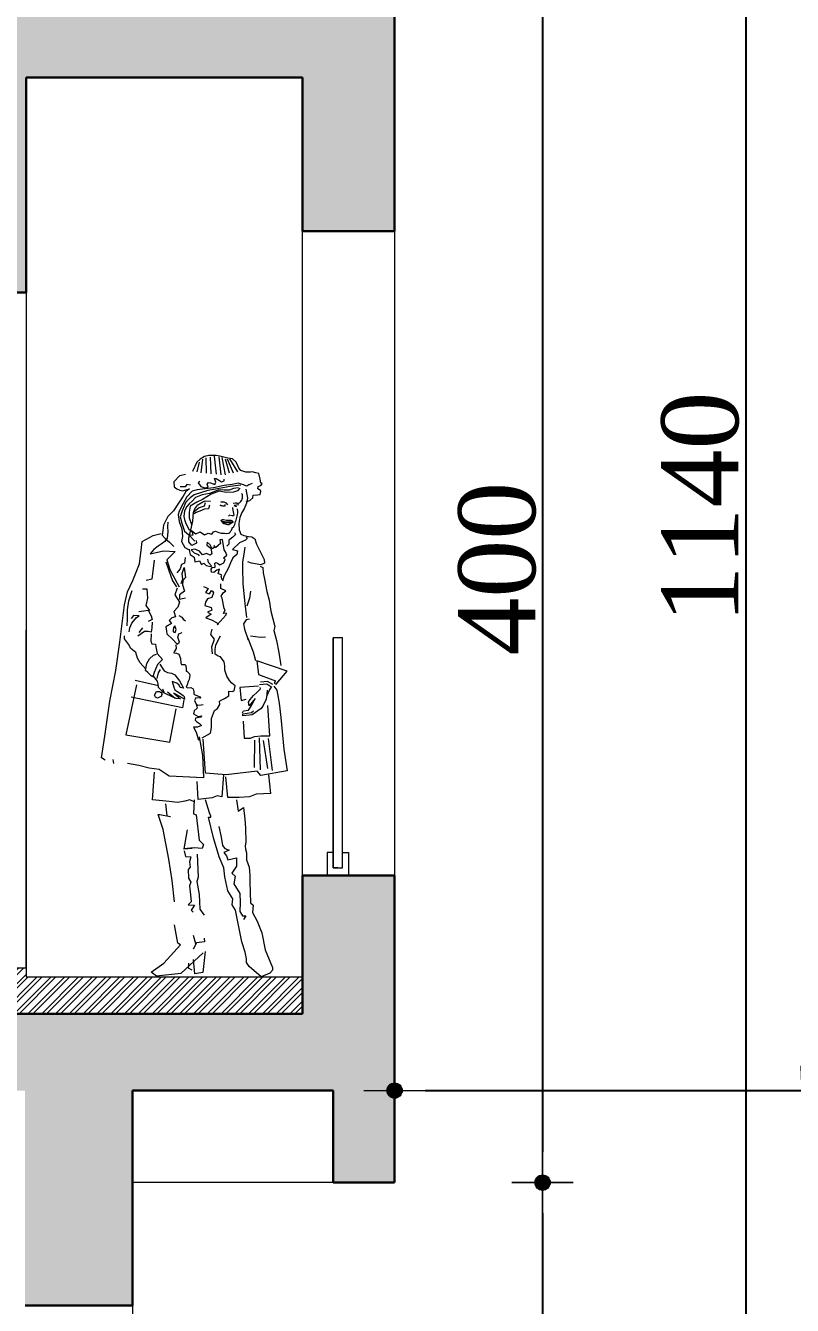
# Model space of a CAD drawing. Header units: metres. Extents: x 0 to 4415, y 1197 to 2590.
# Drawn here: x 1925.264 to 1927.761, y 1205.288 to 1209.457 of the extents above; entities that cross this region are included whole.
import ezdxf

# ---------------------------------------------------------------- set-up
doc = ezdxf.new("R2010")
doc.units = ezdxf.units.M
doc.linetypes.add('CONTINU', pattern=[0])
doc.layers.get('DEFPOINTS').update_dxf_attribs({"lineweight": 5})
for name, color, linetype, lineweight in [('00-cot-ext 2', 7, 'Continuous', 13), ('00-cote', 7, 'CONTINU', 20), ('00-Menuiserie', 152, 'CONTINU', 5), ('00-MUR', 7, 'Continuous', 30), ('AMENAGEMENT', 7, 'Continuous', 5), ('façade 03', 33, 'Continuous', 25), ('gris', 251, 'Continuous', 9), ('vue', 7, 'Continuous', 5)]:
    doc.layers.add(name, color=color, linetype=linetype, lineweight=lineweight)
doc.styles.add('WALIDcotat', font='times.ttf')
doc.dimstyles.new('walid 100', dxfattribs={"dimscale": 0, "dimtxt": 0.25, "dimasz": 0.1, "dimexe": 1.25, "dimexo": 0.625, "dimgap": 0.02, "dimtad": 1, "dimdec": 0, "dimlfac": 100, "dimrnd": 5, "dimtxsty": 'WALIDcotat', "dimblk": 'COTE', "dimcen": 2.5, "dimse1": 1, "dimse2": 1, "dimclrd": 256, "dimclrt": 256, "dimadec": 0, "dimazin": 0, "dimtfac": 1, "dimtdec": 0, "dimtix": 1, "dimtmove": 2, "dimatfit": 3, "dimldrblk": 'COTE', "dimfxl": 1.25, "dimarcsym": 0})

# ---------------------------------------------------------------- blocks, each defined once
blk = doc.blocks.new('08')
for p, q in [((-113.5, 1531.8), (-108.1, 1545)), ((-82.4, 1562.5), (-108.3, 1519.4)), ((-108.1, 1545), (-103.7, 1552.3)), ((-103.7, 1552.3), (-91.9, 1562.5)), ((-75.1, 1561.8), (-95.1, 1516.4)), ((-91.9, 1562.5), (-77.2, 1563.9)), ((-68.3, 1562.4), (-81.8, 1516.3)), ((-77.2, 1563.9), (-60.3, 1569.1)), ((-57.4, 1566.1), (-68.6, 1510.3)), ((-60.3, 1569.1), (-50.7, 1571.1)), ((-47.7, 1568.2), (-54.8, 1510.3)), ((-50.7, 1571.1), (-39.7, 1572.6)), ((-39.7, 1572.6), (-28, 1573.3)), ((-32.4, 1570.4), (-39.2, 1511.6)), ((-28, 1573.3), (-15.4, 1572.4)), ((-19.2, 1568), (-21.6, 1513.6)), ((-15.4, 1572.4), (-1.5, 1569.4)), ((-5.9, 1565), (-6.2, 1515)), ((-1.5, 1569.4), (13.1, 1561.3)), ((5.2, 1561.4), (10.8, 1516.4)), ((13.1, 1561.3), (24.2, 1551.6)), ((16, 1551.7), (24.1, 1519.3)), ((24.2, 1551.6), (37.3, 1520.7)), ((-182.8, 1495.4), (-178.2, 1514.5)), ((-178.2, 1514.5), (-168.6, 1516.8)), ((-168.6, 1516.8), (-156.2, 1519.6)), ((-156.2, 1519.6), (-150.9, 1518.8)), ((-150.9, 1518.8), (-135.6, 1518.7)), ((-135.6, 1518.7), (-120, 1524.5)), ((-120, 1524.5), (-113.5, 1531.8)), ((78.6, 1508), (60.8, 1511.9)), ((98.2, 1487.4), (78.6, 1508)), ((78.6, 1508), (78.6, 1508)), ((-189.4, 1480.7), (-184.9, 1483.7)), ((-185, 1475.7), (-189.4, 1480.7)), ((-176.2, 1471.8), (-185, 1475.7)), ((-184.9, 1483.7), (-182.8, 1495.4)), ((-183.6, 1458.7), (-180.6, 1460.9)), ((-180.6, 1460.9), (-174.7, 1463.9)), ((-174.7, 1463.9), (-176.2, 1471.8)), ((-157, 1481.4), (-146.1, 1476.9)), ((-146.1, 1476.9), (-138.8, 1473.1)), ((-135.9, 1463.6), (-141.1, 1434.1)), ((-138.8, 1473.1), (-125.5, 1478.3)), ((-125.5, 1478.3), (-111.4, 1483.3)), ((-119.6, 1476.8), (-84.4, 1472.2)), ((-115.9, 1466.5), (-108.6, 1458.2)), ((-111.5, 1467.1), (-95.3, 1465.5)), ((-111.4, 1483.3), (-90.9, 1478.7)), ((-95.3, 1465.5), (-82.1, 1459.6)), ((-90.9, 1478.7), (-65.2, 1475.7)), ((-84.4, 1472.2), (-37.4, 1463.1)), ((-82.1, 1459.6), (-65.3, 1459.5)), ((-65.8, 1490.4), (-65.8, 1495.6)), ((-57, 1487.4), (-65.8, 1490.4)), ((-65.3, 1459.5), (-47.7, 1460.9)), ((-65.2, 1475.7), (-30.6, 1467.5)), ((-49.6, 1491.1), (-57, 1487.4)), ((-39.3, 1498.4), (-49.6, 1491.1)), ((-47.7, 1460.9), (-17.5, 1449.6)), ((-34.2, 1498.4), (-39.3, 1498.4)), ((-38.7, 1485.8), (-34.2, 1498.4)), ((-34.4, 1478.4), (-38.7, 1485.8)), ((-37.4, 1463.1), (-11.6, 1458.6)), ((-20.3, 1483.6), (-34.4, 1478.4)), ((-30.6, 1467.5), (22.9, 1461.3)), ((-14.4, 1485), (-20.3, 1483.6)), ((-9.4, 1479.8), (-14.4, 1485)), ((-13, 1469.5), (-9.4, 1479.8)), ((-2.7, 1468), (-13, 1469.5)), ((10.6, 1472.3), (-2.7, 1468)), ((19.4, 1484), (10.6, 1472.3)), ((14.2, 1488.5), (19.4, 1484)), ((22.9, 1461.3), (38.4, 1456.8)), ((44.4, 1475.9), (56.2, 1478.8)), ((70.8, 1458.1), (47.3, 1464.1)), ((47.3, 1464.1), (59.8, 1455.2)), ((56.2, 1478.8), (61.4, 1471.4)), ((61.4, 1471.4), (77.6, 1470.5)), ((79, 1460.2), (70.8, 1458.1)), ((88.4, 1463.9), (79, 1460.2)), ((97.3, 1471.2), (88.4, 1463.9)), ((98.2, 1487.4), (97.3, 1471.2)), ((-185.1, 1455.7), (-183.6, 1458.7)), ((-183, 1446), (-185.1, 1455.7)), ((-173.4, 1444.5), (-183, 1446)), ((-160.1, 1443.8), (-173.4, 1444.5)), ((-158.7, 1435), (-160.1, 1443.8)), ((-149.3, 1426.8), (-158.7, 1435)), ((-136.7, 1421.6), (-149.3, 1426.8)), ((-141.1, 1434.1), (-138.2, 1417.2)), ((-124.2, 1446.6), (-124.3, 1434)), ((-124.3, 1434), (-123.1, 1430.6)), ((-121.9, 1448.7), (-124.2, 1446.6)), ((-123.1, 1430.6), (-121.7, 1426.2)), ((-119.7, 1422.9), (-121.7, 1426.2)), ((-115.1, 1418.6), (-119.7, 1422.9)), ((-111.7, 1417.6), (-115.1, 1418.6)), ((-107, 1417.3), (-111.7, 1417.6)), ((-108.6, 1458.2), (-96.2, 1453.8)), ((-96.2, 1453.8), (-71.3, 1452.8)), ((-72.9, 1417.5), (-69.1, 1419)), ((-71.3, 1452.8), (-49.2, 1456.5)), ((-69.1, 1419), (-65.5, 1420.4)), ((-65.5, 1420.4), (-60.3, 1421.2)), ((-60.3, 1421.2), (-56.7, 1421.2)), ((-56.7, 1421.2), (-54.4, 1421.8)), ((-49.2, 1456.5), (-23.4, 1446.6)), ((-23.4, 1446.6), (5.1, 1429.7)), ((-3.8, 1425.3), (-20.6, 1424.6)), ((-17.5, 1449.6), (6, 1444.4)), ((-11.6, 1458.6), (32.5, 1444.9)), ((4.4, 1422.3), (-3.8, 1425.3)), ((-3.8, 1418.6), (-0.1, 1408.3)), ((20.5, 1412), (4.4, 1422.3)), ((5.1, 1429.7), (24.1, 1421.4)), ((6, 1444.4), (28, 1436.1)), ((24.1, 1421.4), (45.5, 1407.4)), ((28, 1436.1), (38.9, 1424.3)), ((32.5, 1444.9), (45.6, 1434.5)), ((38.4, 1456.8), (56.8, 1438.2)), ((38.9, 1424.3), (48.5, 1415.4)), ((45.6, 1434.5), (59.6, 1420.6)), ((56.8, 1438.2), (68.4, 1416.7)), ((59.6, 1420.6), (71.9, 1392.6)), ((59.8, 1455.2), (68.6, 1440.3)), ((68.6, 1440.3), (83.2, 1418.1)), ((83.2, 1418.1), (99.2, 1392.4)), ((-138.2, 1417.2), (-130.4, 1398.7)), ((-130.4, 1398.7), (-123.1, 1386.9)), ((-123.1, 1386.9), (-115.8, 1370.7)), ((-105.4, 1412.5), (-112.7, 1413.6)), ((-109.8, 1389.8), (-108.9, 1399.4)), ((-109.8, 1385.4), (-109.8, 1389.8)), ((-109, 1380.3), (-109.8, 1385.4)), ((-107.6, 1375.1), (-109, 1380.3)), ((-107, 1417.3), (-102, 1417.3)), ((-98.1, 1410.9), (-105.4, 1412.5)), ((-97.3, 1409.8), (-105.3, 1406.3)), ((-102, 1417.3), (-94.6, 1416.4)), ((-92.8, 1400), (-97.3, 1378.8)), ((-97.3, 1378.8), (-95.8, 1376.5)), ((-95.8, 1376.5), (-91.8, 1376.7)), ((-92.7, 1403.8), (-92.8, 1400)), ((-91.8, 1376.7), (-86.4, 1377.3)), ((-79.4, 1375.3), (-83.3, 1379.7)), ((-77.4, 1411.7), (-72.9, 1417.5)), ((-67.1, 1413.5), (-67.1, 1411.2)), ((-67.1, 1411.2), (-67.1, 1407.4)), ((-67.1, 1407.4), (-61.2, 1407.6)), ((-65.6, 1407.6), (-64.8, 1407.6)), ((-61.2, 1407.6), (-57.4, 1409)), ((-57.4, 1409), (-54.5, 1409)), ((-54.5, 1409), (-53.9, 1409.6)), ((-53.9, 1409.6), (-52.4, 1411.1)), ((-17.1, 1411.3), (-14.8, 1399.6)), ((-14.8, 1399.6), (-0.1, 1398)), ((-0.1, 1408.3), (16.1, 1402.3)), ((-0.1, 1398), (8.7, 1393.5)), ((8.7, 1393.5), (25.4, 1386.9)), ((16.1, 1402.3), (32.2, 1389.8)), ((29.9, 1398.7), (20.5, 1412)), ((25.4, 1386.9), (37.2, 1381)), ((34.3, 1387.5), (29.9, 1398.7)), ((37, 1358.9), (34.3, 1387.5)), ((45.5, 1407.4), (48.3, 1388.3)), ((48.3, 1388.3), (48.2, 1369.8)), ((48.5, 1415.4), (55.8, 1406.5)), ((55.8, 1406.5), (63.9, 1392.6)), ((63.9, 1392.6), (65.9, 1374.1)), ((68.4, 1416.7), (80.7, 1391.7)), ((71.9, 1392.6), (77.7, 1372.6)), ((80.7, 1391.7), (84.4, 1380.7)), ((84.4, 1380.7), (81.4, 1357.9)), ((99.2, 1392.4), (118.2, 1374.7)), ((-115.8, 1370.7), (-113, 1351.6)), ((-113, 1351.6), (-113.7, 1331)), ((-107, 1371.5), (-107.6, 1375.1)), ((-105.5, 1367.1), (-107, 1371.5)), ((-104.1, 1362.7), (-105.5, 1367.1)), ((-102.6, 1358.2), (-104.1, 1362.7)), ((-101.2, 1352.3), (-102.6, 1358.2)), ((-99.8, 1348.6), (-101.2, 1352.3)), ((-96.8, 1342), (-99.8, 1348.6)), ((-91.6, 1337.6), (-96.8, 1342)), ((-95.1, 1357.2), (-91.5, 1359.6)), ((-84.2, 1349.9), (-95.1, 1357.2)), ((-89.9, 1357.2), (-95.1, 1357.2)), ((-95.1, 1357.2), (-84.2, 1353.3)), ((-91.6, 1334.6), (-91.6, 1337.6)), ((-88.7, 1330.2), (-91.6, 1334.6)), ((-91.5, 1359.6), (-87.9, 1361.1)), ((-83.3, 1357.5), (-89.9, 1357.2)), ((-87.9, 1361.1), (-83.5, 1361.1)), ((-84.2, 1353.3), (-78.5, 1353.7)), ((-82.1, 1348.5), (-84.2, 1349.9)), ((-83.5, 1361.1), (-79.1, 1361)), ((-77.2, 1357.1), (-83.3, 1357.5)), ((-76.2, 1348.4), (-82.1, 1348.5)), ((-79.1, 1361), (-73.2, 1361)), ((-78.5, 1353.7), (-71.7, 1353.8)), ((-66.7, 1358.2), (-77.2, 1357.1)), ((-71.8, 1349.2), (-76.2, 1348.4)), ((-73.2, 1361), (-62.9, 1363.1)), ((-68.9, 1349.9), (-71.8, 1349.2)), ((-71.7, 1353.8), (-67.7, 1353.8)), ((-64.5, 1351.3), (-68.9, 1349.9)), ((-67.7, 1353.8), (-62.5, 1356.4)), ((-61.9, 1358.4), (-66.7, 1358.2)), ((-60.7, 1353.6), (-64.5, 1351.3)), ((-62.9, 1363.1), (-58.5, 1363)), ((-62.5, 1356.4), (-54.4, 1361.3)), ((-54.6, 1361.4), (-61.9, 1358.4)), ((-58.5, 1355.7), (-60.7, 1353.6)), ((-58.5, 1363), (-54.7, 1361.5)), ((-55.6, 1360.1), (-58.5, 1355.7)), ((-54.7, 1360.9), (-55.6, 1360.1)), ((-54.7, 1361.5), (-54.7, 1360.9)), ((43.6, 1330.1), (37, 1358.9)), ((48.2, 1369.8), (40.8, 1347.8)), ((59.9, 1351.5), (49.5, 1333)), ((64.4, 1364.7), (59.9, 1351.5)), ((72.5, 1352), (64.2, 1326.4)), ((65.9, 1374.1), (64.4, 1364.7)), ((73, 1334.4), (70.8, 1308.8)), ((77.7, 1372.6), (72.5, 1352)), ((81.4, 1357.9), (73, 1334.4)), ((118.1, 1356.2), (119.5, 1341.5)), ((118.2, 1374.7), (125.5, 1359.1)), ((119.5, 1341.5), (118.6, 1324.7)), ((125.5, 1359.1), (131.9, 1345.8)), ((131.9, 1345.8), (134.1, 1329)), ((-164.7, 1301.9), (-170.7, 1283.6)), ((-155.8, 1308.5), (-164.7, 1301.9)), ((-144.7, 1309.1), (-155.8, 1308.5)), ((-129.4, 1312), (-144.7, 1309.1)), ((-137.4, 1308.4), (-140.3, 1302.6)), ((-140.3, 1302.6), (-134.5, 1296.7)), ((-134.5, 1296.7), (-115.4, 1288.4)), ((-119.7, 1316.3), (-129.4, 1312)), ((-113.7, 1331), (-119.7, 1316.3)), ((-99.2, 1322.3), (-102.3, 1316.1)), ((-102.3, 1316.1), (-99.2, 1312.6)), ((-99.2, 1312.6), (-93, 1306.4)), ((-93, 1306.4), (-83.4, 1299.8)), ((-87.3, 1327.3), (-88.7, 1330.2)), ((-84.4, 1322.8), (-87.3, 1327.3)), ((-81.4, 1319.9), (-84.4, 1322.8)), ((-83.4, 1299.8), (-80.3, 1296.8)), ((-79.3, 1319.9), (-81.4, 1319.9)), ((-80.3, 1296.8), (-80.3, 1284)), ((-72.6, 1319), (-79.3, 1319.9)), ((-66.1, 1319.8), (-72.6, 1319)), ((-61.7, 1319.8), (-66.1, 1319.8)), ((-65.5, 1266), (-59.5, 1299.2)), ((-55, 1319.7), (-61.7, 1319.8)), ((-59.5, 1299.2), (-51.5, 1298.3)), ((-47.6, 1322.6), (-55, 1319.7)), ((-51.5, 1298.3), (-53, 1286.5)), ((-42.5, 1324.1), (-47.6, 1322.6)), ((-37.3, 1326.2), (-42.5, 1324.1)), ((-30.8, 1324.7), (-37.3, 1326.2)), ((-24.9, 1316.6), (-30.8, 1324.7)), ((-13.2, 1320.1), (-24.9, 1316.6)), ((-1.4, 1315), (-13.2, 1320.1)), ((13.3, 1323.8), (-1.4, 1315)), ((26.5, 1317.8), (13.3, 1323.8)), ((26.4, 1296.4), (24.9, 1287.6)), ((41.3, 1328.7), (26.5, 1317.8)), ((49.4, 1314.8), (30.2, 1294.3)), ((39.2, 1324.3), (36.2, 1313.4)), ((36.2, 1313.4), (44.1, 1311.9)), ((49.5, 1333), (39.2, 1324.3)), ((49.3, 1305.1), (43.6, 1330.1)), ((49.3, 1291.9), (49.3, 1305.1)), ((64.2, 1326.4), (49.4, 1314.8)), ((73.6, 1292.6), (63.2, 1273.5)), ((70.8, 1308.8), (73.6, 1292.6)), ((127.3, 1302.6), (112.5, 1290.9)), ((118.6, 1324.7), (120.8, 1303.2)), ((120.8, 1303.2), (128, 1292.3)), ((136.1, 1313.5), (127.3, 1302.6)), ((134.1, 1329), (136.1, 1313.5)), ((165.5, 1311.8), (139.9, 1318.7)), ((202.2, 1293.3), (165.5, 1311.8)), ((203.6, 1272.8), (202.2, 1293.3)), ((-183.2, 1257.9), (-195.1, 1233.8)), ((-170.7, 1283.6), (-183.2, 1257.9)), ((-133.1, 1274.6), (-128.8, 1251.7)), ((-128.8, 1251.7), (-124.6, 1226.7)), ((-115.4, 1288.4), (-92.8, 1267)), ((-92.8, 1267), (-109, 1262.7)), ((-109, 1262.7), (-106.2, 1250.9)), ((-106.2, 1250.9), (-93.6, 1239.1)), ((-80.3, 1284), (-74.1, 1277.8)), ((-74.5, 1248.4), (-70, 1258.7)), ((-74.1, 1277.8), (-74.1, 1277.8)), ((-70, 1258.7), (-65.5, 1266)), ((-53, 1286.5), (-45.7, 1280)), ((-45.7, 1280), (-36.9, 1272.6)), ((-36.9, 1272.6), (-32.5, 1279.9)), ((-32.5, 1279.9), (-31.7, 1271.7)), ((-31.7, 1271.7), (-25.8, 1268.8)), ((-25.8, 1268.8), (-19.9, 1282)), ((-21.4, 1271), (-25.3, 1252.6)), ((-25.3, 1252.6), (-20.1, 1248.1)), ((-9, 1281.3), (-21.4, 1271)), ((-20.1, 1248.1), (-8.3, 1254)), ((-19.9, 1282), (-9.5, 1290.7)), ((-9.5, 1290.7), (-9, 1281.3)), ((-8.3, 1254), (4.9, 1248.8)), ((4.9, 1248.8), (15.3, 1261.2)), ((15.3, 1261.2), (30.7, 1267.8)), ((32.9, 1256), (19.6, 1250.2)), ((24.9, 1287.6), (40.4, 1279.5)), ((30.7, 1267.8), (42.4, 1265.4)), ((42.4, 1265.4), (32.9, 1256)), ((40.4, 1279.5), (49.3, 1291.9)), ((47.6, 1258.9), (45.5, 1250.7)), ((48.5, 1267.7), (47.6, 1258.9)), ((63.2, 1273.5), (48.5, 1265.4)), ((132.3, 1262), (94.7, 1260.1)), ((94.7, 1260.1), (121.8, 1232.7)), ((112.5, 1290.9), (98.6, 1276.3)), ((128, 1292.3), (139.8, 1284)), ((155.8, 1256.8), (132.3, 1262)), ((139.8, 1284), (149.2, 1277.5)), ((149.2, 1277.5), (163.8, 1267.1)), ((175.5, 1253), (155.8, 1256.8)), ((163.8, 1267.1), (175.5, 1253)), ((210.6, 1219.8), (203.6, 1272.8)), ((-195.1, 1233.8), (-196.6, 1222)), ((-196.6, 1222), (-184.3, 1216.7)), ((-182.8, 1212.3), (-191.7, 1207.9)), ((-184.3, 1216.7), (-154.8, 1222.4)), ((-154.8, 1222.4), (-142.2, 1226.1)), ((-124.6, 1226.7), (-124.7, 1207.5)), ((-93.6, 1239.1), (-85.7, 1222.9)), ((-85.7, 1222.9), (-79.9, 1206.7)), ((-68, 1242.5), (-74.5, 1248.4)), ((-68.7, 1233.7), (-62.8, 1239.6)), ((-64.3, 1223.4), (-68.7, 1233.7)), ((-62.8, 1239.6), (-68, 1242.5)), ((-51.1, 1216.8), (-64.3, 1223.4)), ((-43.1, 1221.8), (-51.1, 1216.8)), ((-37.8, 1224.7), (-43.1, 1221.8)), ((-34.9, 1221.8), (-37.8, 1224.7)), ((-36.4, 1210.8), (-34.9, 1221.8)), ((-34.4, 1207.9), (-36.4, 1210.8)), ((-27, 1209.3), (-34.4, 1207.9)), ((-23.3, 1202.6), (-27, 1209.3)), ((-24, 1213.7), (-14.3, 1224)), ((-21.7, 1210.8), (-24, 1213.7)), ((-6.4, 1215.1), (-21.7, 1210.8)), ((-14.3, 1224), (-12.2, 1235.7)), ((0.4, 1222.4), (-6.4, 1215.1)), ((8.3, 1218), (0.4, 1222.4)), ((15.1, 1229.7), (8.3, 1218)), ((29.8, 1226.7), (15.1, 1229.7)), ((19.6, 1250.2), (15.8, 1245.8)), ((32.8, 1241.3), (29.8, 1226.7)), ((45.5, 1250.7), (32.8, 1241.3)), ((61.6, 1240.3), (64.4, 1222.1)), ((64.4, 1222.1), (73.9, 1218.2)), ((73.9, 1218.2), (78.2, 1203.5)), ((121.8, 1232.7), (111.4, 1201.2)), ((124.7, 1226.1), (116.4, 1201.8)), ((162.2, 1231.8), (170, 1170)), ((231.7, 1165.3), (210.6, 1219.8)), ((-196.3, 1170.5), (-203.9, 1129.4)), ((-191.8, 1190.3), (-196.3, 1170.5)), ((-191.7, 1207.9), (-191.8, 1190.3)), ((-124.7, 1207.5), (-126.4, 1154.6)), ((-79.9, 1206.7), (-63.9, 1178.6)), ((-63.9, 1178.6), (-60.2, 1163.1)), ((-58.7, 1167.5), (-55.7, 1178.6)), ((-58, 1183), (-46.2, 1188.8)), ((-55.7, 1178.6), (-58, 1183)), ((-46.2, 1188.8), (-49.7, 1202.1)), ((-49.7, 1202.1), (-41.8, 1199.1)), ((-41.8, 1199.1), (-31.5, 1191.7)), ((-31.5, 1191.7), (-24.1, 1193.1)), ((-24.1, 1193.1), (-23.3, 1202.6)), ((62.8, 1191.8), (60.4, 1175.7)), ((60.4, 1175.7), (69.2, 1166.2)), ((65, 1208), (62.8, 1191.8)), ((71.6, 1188.8), (65, 1208)), ((69.2, 1169.7), (71.6, 1188.8)), ((74.4, 1155.8), (69.2, 1169.7)), ((78.2, 1203.5), (88.4, 1190.2)), ((101.6, 1183.6), (81.7, 1145.5)), ((111.4, 1201.2), (101.6, 1183.6)), ((116.4, 1201.8), (103, 1165.1)), ((170, 1170), (189.1, 1166.1)), ((-203.9, 1129.4), (-212, 1101.5)), ((-150.9, 1131.2), (-148.1, 1107.7)), ((-126.4, 1154.6), (-132.7, 1090.8)), ((-70.7, 1131.6), (-54.5, 1139.5)), ((-61.9, 1125.7), (-70.7, 1131.6)), ((-54.5, 1139.5), (-54.4, 1155.1)), ((-27.4, 1130.6), (-30.4, 1125.5)), ((-23.6, 1132.8), (-27.4, 1130.6)), ((-17.2, 1122.5), (-23.6, 1132.8)), ((-4.6, 1126.9), (-17.2, 1122.5)), ((2.1, 1145.9), (-13.3, 1140.1)), ((-13.3, 1140.1), (-4.6, 1126.9)), ((70.6, 1151.4), (63.9, 1130.9)), ((63.9, 1130.9), (80, 1119)), ((69.2, 1166.2), (70.6, 1151.4)), ((88.2, 1141.1), (94.8, 1119)), ((103, 1165.1), (89.6, 1145.5)), ((186.6, 1138.2), (185.1, 1122.9)), ((200.7, 1139), (186.6, 1138.2)), ((249.8, 1128.4), (231.7, 1165.3)), ((244.6, 1099), (234.5, 1132.9)), ((259.2, 1086.4), (249.8, 1128.4)), ((-212, 1101.5), (-217.5, 1065.4)), ((-148.1, 1107.7), (-139.4, 1082)), ((-132.7, 1090.8), (-138.2, 1045.3)), ((-65.1, 1074.3), (-59.1, 1108)), ((-55.5, 1114.5), (-61.9, 1125.7)), ((-59.1, 1108), (-55.5, 1114.5)), ((-30.4, 1125.5), (-25.2, 1110)), ((-25.2, 1110), (-11.4, 1105.5)), ((-2.7, 1084.2), (-23.3, 1077.6)), ((-11.4, 1105.5), (-4.1, 1095.1)), ((-4.1, 1095.1), (-2.7, 1084.2)), ((80.6, 1105), (60.9, 1108.9)), ((94.8, 1119), (79.9, 1095.5)), ((79.9, 1095.5), (85.7, 1078.5)), ((80, 1119), (80.6, 1105)), ((190.1, 1084.6), (178.3, 1067.7)), ((185.1, 1122.9), (184.4, 1108.2)), ((184.4, 1108.2), (190.1, 1084.6)), ((249.5, 1070.2), (244.6, 1099)), ((274.8, 964.9), (259.2, 1086.4)), ((-217.5, 1065.4), (-230.1, 1016.1)), ((-72, 1053.7), (-73.4, 1058.8)), ((-73.4, 1058.8), (-63.1, 1058.1)), ((-42.7, 1021), (-72, 1053.7)), ((-68.1, 1069.9), (-65.1, 1074.3)), ((-63.1, 1058.1), (-68.1, 1069.9)), ((-23.3, 1077.6), (-25.5, 1068.8)), ((-25.5, 1068.8), (-10.8, 1062.2)), ((-5.8, 1044.5), (-24.2, 1037.9)), ((-10.8, 1062.2), (-23.4, 1055.6)), ((-23.4, 1055.6), (-5.8, 1044.5)), ((72.3, 1046.2), (67.9, 1039.7)), ((81.8, 1051.4), (72.3, 1046.2)), ((85.7, 1078.5), (98.9, 1064.5)), ((98.9, 1064.5), (93.5, 1047.6)), ((93.5, 1047.6), (104.6, 1044.6)), ((104.6, 1044.6), (114, 1035.1)), ((172.3, 1050.1), (169.3, 1039.2)), ((181.9, 1069.1), (172.3, 1050.1)), ((178.3, 1067.7), (189.2, 1067)), ((189.2, 1067), (212.7, 1063.9)), ((212, 1050.7), (229.6, 1051.2)), ((220, 1044.8), (212, 1050.7)), ((235.4, 1027), (220, 1044.8)), ((229.6, 1051.2), (237.6, 1041.7)), ((249.3, 1041.7), (249.5, 1070.2)), ((-227.2, 1002.9), (-235.6, 970)), ((-230.1, 1016.1), (-227.2, 1002.9)), ((-147.6, 1039.4), (-136.7, 1037.9)), ((-131, 1007.6), (-143, 972.4)), ((-136.7, 1037.9), (-128, 1024.4)), ((-128, 1024.4), (-131, 1007.6)), ((-40.4, 1028.5), (-47.1, 1021.9)), ((-24.2, 1037.9), (-40.4, 1028.5)), ((-21.5, 990), (-26.6, 1007.7)), ((67.9, 1039.7), (60.5, 1033.9)), ((91.2, 1005.6), (95.7, 1018.1)), ((94.7, 996.7), (91.2, 1005.6)), ((95.7, 1018.1), (100.7, 1008.5)), ((100.1, 1015.2), (100.6, 999)), ((114, 1035.1), (106.6, 1025.4)), ((106.6, 1025.4), (124.2, 1015)), ((124.2, 1015), (122, 1000.4)), ((169.3, 1039.2), (169.3, 1038.3)), ((169.3, 1038.3), (182.5, 1032.4)), ((169.3, 1030.3), (169.8, 1011.9)), ((169.8, 1011.9), (172, 997.8)), ((200.7, 1011.7), (212.3, 996.1)), ((241.8, 1011.5), (235.4, 1027)), ((244.1, 998.2), (241.8, 1011.5)), ((250.1, 1017.9), (249.3, 1041.7)), ((-235.6, 970), (-243.8, 930.9)), ((-199.4, 980.7), (-183.3, 980)), ((-183.3, 980), (-150.9, 984.8)), ((-142.9, 977.4), (-159.4, 932.8)), ((-143, 972.4), (-142.9, 977.4)), ((-45.1, 969.6), (-53.2, 985.1)), ((-37.8, 954.8), (-45.1, 969.6)), ((-33.3, 974.7), (-21.5, 990)), ((-25.5, 949.7), (-33.3, 974.7)), ((82.3, 991.8), (71.2, 996.2)), ((79.8, 965.3), (85.2, 981.4)), ((88, 957.9), (79.8, 965.3)), ((85.2, 981.4), (82.3, 991.8)), ((102.8, 974.6), (88, 957.9)), ((100.6, 999), (94.7, 996.7)), ((121.2, 991.5), (102.8, 974.6)), ((122, 1000.4), (121.2, 991.5)), ((174, 968.4), (170.3, 958.9)), ((172, 997.8), (182.3, 1000)), ((172.6, 991.9), (174, 968.4)), ((182.3, 1000), (194.1, 1000)), ((194.1, 1000), (216.1, 984.3)), ((245.9, 958.5), (259.3, 975.2)), ((259.3, 975.2), (259.3, 985.5)), ((287.5, 873), (274.8, 964.9)), ((-243.8, 930.9), (-249.3, 889.2)), ((-159.4, 932.8), (-166.9, 904.9)), ((-53.6, 916.7), (-45.4, 918.9)), ((-45.4, 918.9), (-35.9, 926.2)), ((-36.4, 942.4), (-37.8, 954.8)), ((-35.9, 926.2), (-36.4, 942.4)), ((-27.7, 926.8), (-25.5, 949.7)), ((81.9, 925.6), (77.4, 911.5)), ((89.9, 929.1), (81.9, 925.6)), ((98.1, 929.9), (89.9, 929.1)), ((92.4, 955.6), (91.5, 944.7)), ((91.5, 944.7), (97.3, 932.9)), ((97.3, 932.9), (98.1, 929.9)), ((152.5, 928.1), (135.4, 908.3)), ((157, 949.3), (152.5, 928.1)), ((164.3, 922.2), (154.6, 925.8)), ((158.6, 958.2), (157, 949.3)), ((170.3, 958.9), (158.6, 958.2)), ((177.4, 911), (164.3, 922.2)), ((217.1, 912.3), (222.3, 931.3)), ((222.3, 931.3), (238.5, 944.5)), ((238.5, 944.5), (245.9, 958.5)), ((-270.6, 870.8), (-171.3, 904.1)), ((-171.3, 904.1), (-177.4, 859.4)), ((-67.6, 887.3), (-65.4, 900.6)), ((-67.1, 873.5), (-67.6, 887.3)), ((-65.4, 900.6), (-53.6, 916.7)), ((58.8, 877.2), (58.1, 870.5)), ((59.7, 889), (58.8, 877.2)), ((63.3, 891.9), (59.7, 889)), ((73.6, 891.8), (63.3, 891.9)), ((75.9, 896.8), (73.6, 891.8)), ((77.4, 911.5), (75.9, 896.8)), ((137.1, 880.7), (129.7, 871.1)), ((135.4, 908.3), (152.3, 892)), ((144.2, 893.5), (137.1, 880.7)), ((143.4, 875.9), (149.8, 864.6)), ((152.3, 892), (162.5, 866.3)), ((186.2, 894.8), (177.4, 911)), ((190.4, 872.1), (186.2, 894.8)), ((189.6, 877.1), (208.2, 897)), ((208.2, 897), (217.1, 912.3)), ((-234.9, 828), (-270.6, 870.8)), ((-177.4, 859.4), (-232.5, 839.1)), ((-232.5, 839.1), (-227.6, 830.9)), ((-223.8, 826.4), (-206.9, 836.6)), ((-206.9, 836.6), (-183.4, 834.4)), ((-90, 831.6), (-82.6, 839.7)), ((-82.6, 839.7), (-73.7, 853.6)), ((-73.7, 853.6), (-67.1, 873.5)), ((47.8, 861.7), (46.3, 855.8)), ((46.3, 855.8), (48.3, 843.4)), ((55.8, 869.9), (47.8, 861.7)), ((48.3, 843.4), (52, 836.7)), ((52, 836.7), (54.9, 825.8)), ((58.1, 870.5), (55.8, 869.9)), ((79.9, 839.4), (66.9, 815.4)), ((95.3, 858.5), (79.9, 839.4)), ((95.2, 832.9), (103.9, 837)), ((106.6, 864.2), (95.3, 858.5)), ((103.9, 837), (99, 818.5)), ((119.4, 866.4), (106.6, 864.2)), ((129.7, 871.1), (119.4, 866.4)), ((149, 822.9), (224.6, 839.4)), ((149.6, 829.4), (151.9, 837.4)), ((149.8, 864.6), (153.6, 846.3)), ((151.9, 837.4), (164.8, 854.2)), ((162.5, 866.3), (166.8, 851.6)), ((166.8, 851.6), (171.9, 855.2)), ((171.9, 855.2), (183.1, 866.2)), ((183.1, 866.2), (190.4, 872.1)), ((307.5, 772.1), (287.5, 873)), ((-237.1, 808.9), (-244.7, 765.6)), ((-226.8, 822), (-237.1, 808.9)), ((-227.6, 830.9), (-234.9, 828)), ((-220.9, 817.6), (-204, 827.8)), ((-213, 808.7), (-219.4, 818.4)), ((-204.9, 791), (-213, 808.7)), ((-205.6, 808.7), (-204.2, 794)), ((-204.2, 794), (-202, 778.6)), ((-204, 827.8), (-180.5, 825.6)), ((-183.5, 812.4), (-182, 817.4)), ((-171, 799.7), (-183.5, 812.4)), ((-177.6, 821.8), (-115.9, 817)), ((-160.8, 791.6), (-171, 799.7)), ((-115.9, 817), (-120.5, 775.3)), ((-101.2, 822.2), (-95.2, 827.2)), ((-98.3, 806), (-101.2, 822.2)), ((-91, 803.7), (-98.3, 806)), ((-95.2, 827.2), (-90, 831.6)), ((-80.7, 805.1), (-91, 803.7)), ((-80.7, 789.7), (-80.7, 805.1)), ((26.6, 792.7), (13.3, 786.9)), ((34, 795.6), (26.6, 792.7)), ((35.5, 813.3), (34, 804.4)), ((34, 804.4), (34, 795.6)), ((43.1, 817), (35.5, 813.3)), ((53.4, 816.1), (43.1, 817)), ((58.5, 818.4), (53.4, 816.1)), ((54.9, 825.8), (58.5, 818.4)), ((63.5, 778.6), (98.2, 798.6)), ((66.9, 815.4), (77.5, 817)), ((76.5, 797.1), (67.7, 791.4)), ((98.2, 798.6), (76.4, 780.2)), ((88.6, 805), (76.5, 797.1)), ((77.5, 817), (80.7, 825)), ((80.7, 825), (88.8, 831.3)), ((95.7, 809.8), (88.6, 805)), ((88.8, 831.3), (95.2, 832.9)), ((94, 781.7), (119.7, 802.3)), ((99, 818.5), (95.7, 809.8)), ((104.5, 786.4), (129.3, 798.4)), ((130.1, 799.2), (148.6, 816.6)), ((130.2, 800.7), (134.2, 811.9)), ((138.7, 798), (135.6, 794.9)), ((135.6, 794.9), (138.7, 791.8)), ((142.2, 801.5), (138.7, 801.5)), ((138.7, 801.5), (138.7, 798)), ((145.3, 804.6), (142.2, 801.5)), ((155, 804.6), (145.3, 804.6)), ((148.6, 816.6), (149.6, 829.4)), ((161.2, 791.8), (155, 804.6)), ((220.2, 825.5), (254.6, 662.9)), ((-244.7, 765.6), (-250.2, 719.3)), ((-213.8, 659.6), (-208, 758.7)), ((-202, 778.6), (-191.8, 758)), ((-191.8, 758), (-186, 748.3)), ((-156.5, 762.9), (-166.1, 781.4)), ((-166.1, 781.4), (-147.1, 757.8)), ((-150.5, 778.4), (-160.8, 791.6)), ((-153.6, 756.3), (-156.5, 762.9)), ((-148.6, 749.6), (-153.6, 756.3)), ((-144.7, 769.5), (-150.5, 778.4)), ((-147.1, 757.8), (-144.7, 769.5)), ((-120.5, 775.3), (-137.3, 778.9)), ((-66.1, 781.5), (-80.7, 789.7)), ((-59.4, 777.9), (-66.1, 781.5)), ((-50, 772.6), (-59.4, 777.9)), ((-50.7, 761.6), (-50, 772.6)), ((-43.4, 748.4), (-50.7, 761.6)), ((9.6, 760.5), (2.9, 761.4)), ((19.9, 759.8), (9.6, 760.5)), ((11.8, 784), (11.2, 782.5)), ((11.2, 782.5), (26.6, 783.9)), ((13.3, 786.9), (11.8, 784)), ((26.4, 763.3), (19.9, 759.8)), ((25.8, 763.3), (22.8, 749.5)), ((30.9, 775.1), (26.4, 763.3)), ((26.6, 783.9), (30.9, 775.1)), ((65.2, 788.2), (63.5, 778.6)), ((67.7, 791.4), (65.2, 788.2)), ((66.3, 776.7), (70.7, 751.3)), ((70.7, 751.3), (237.4, 785.6)), ((76.4, 780.2), (90.8, 781.7)), ((90.8, 781.7), (104.5, 786.4)), ((138.7, 791.8), (138.7, 788.7)), ((138.7, 788.7), (151.5, 782.1)), ((151.5, 782.1), (158.1, 785.6)), ((158.1, 785.6), (161.2, 791.8)), ((323.1, 658.8), (307.5, 772.1)), ((-250.2, 719.3), (-259.6, 615.8)), ((-186, 748.3), (-156.7, 728.4)), ((-154.6, 735.7), (-160.4, 740.8)), ((-156.7, 728.4), (-125.8, 725.3)), ((-126.6, 731.8), (-154.6, 735.7)), ((-144.9, 743.7), (-148.6, 749.6)), ((-128.1, 740.6), (-144.9, 743.7)), ((-125.2, 734.1), (-128.1, 740.6)), ((-125.8, 725.3), (-126.6, 731.8)), ((-34, 742.4), (-43.4, 748.4)), ((-24.4, 716.6), (-34, 742.4)), ((-24, 686.5), (-24.4, 716.6)), ((19.7, 723), (8.6, 724.6)), ((8.6, 724.6), (10, 720.1)), ((10, 720.1), (28.5, 717.7)), ((34.5, 731.8), (19.7, 723)), ((22.8, 749.5), (32.2, 741.2)), ((29.1, 711.2), (24.7, 706)), ((28.5, 717.7), (29.1, 711.2)), ((32.2, 741.2), (34.5, 731.8)), ((111.2, 638.7), (91.3, 747.6)), ((-126.8, 707.7), (-130.7, 651.8)), ((-20.3, 668.8), (-24, 686.5)), ((6.7, 653.2), (-20.3, 668.8)), ((15.2, 699.5), (8.4, 693.7)), ((8.4, 693.7), (21.6, 687.7)), ((24.7, 706), (15.2, 699.5)), ((25.9, 671.5), (17.8, 645.7)), ((21.6, 687.7), (34.9, 688.3)), ((34.9, 688.3), (25.9, 671.5)), ((-208.6, 650.8), (-221.7, 547.1)), ((-184.4, 660.1), (-213.8, 659.6)), ((-192.4, 644), (-206.2, 552.9)), ((-163.8, 657), (-184.4, 660.1)), ((-179.2, 652.7), (-182.7, 549)), ((-163.9, 646.1), (-163.5, 557)), ((-151.2, 652.6), (-163.8, 657)), ((-130.7, 651.8), (-151.2, 652.6)), ((-4.2, 538.5), (3.1, 648.8)), ((16.4, 656.9), (4.9, 595.8)), ((254.6, 662.9), (111.2, 638.7)), ((333.6, 588.2), (323.1, 658.8)), ((-259.6, 615.8), (-270.3, 545.9)), ((4.9, 595.8), (1.6, 523)), ((322.7, 580.9), (333.6, 588.2)), ((-270.3, 545.9), (-184.2, 530.7)), ((-184.2, 530.7), (-172.4, 544.5)), ((-172.4, 544.5), (-71.9, 533)), ((113.6, 528.2), (146, 550.1)), ((146, 550.1), (179, 554.3)), ((179, 554.3), (212.3, 563)), ((212.3, 563), (249.1, 569.5)), ((297.7, 582.1), (294.6, 569.3)), ((-217.7, 472.1), (-210.7, 532.9)), ((-77.3, 458.7), (-70.4, 526.3)), ((-71.9, 533), (-4.2, 538.5)), ((-63, 533), (-57.5, 460.9)), ((1.6, 523), (113.6, 528.2)), ((19.7, 452.3), (22.1, 510.5)), ((167.6, 451.5), (161.3, 541.2)), ((-217.7, 472.1), (-169.9, 469.5)), ((-169.9, 469.5), (-147.9, 460.6)), ((-147.9, 460.6), (-114.1, 458.3)), ((-114.1, 458.3), (-77.3, 458.7)), ((-57.5, 460.9), (-42.8, 463.8)), ((-42.8, 463.8), (-25.8, 457.8)), ((-128.3, 426), (-132.9, 388.4)), ((-111.4, 414.1), (-128.3, 426)), ((-105.3, 451.5), (-111.4, 414.1)), ((-25.8, 457.8), (19.7, 452.3)), ((-17.3, 409.2), (-4.7, 451)), ((29.9, 443.4), (46.2, 451.5)), ((32.9, 451.6), (34.1, 405.2)), ((46.2, 451.5), (62.3, 447)), ((62.3, 447), (85.8, 442.5)), ((85.8, 442.5), (113.8, 445.9)), ((113.8, 445.9), (167.6, 451.5)), ((125.5, 438.5), (121.7, 398.8)), ((-132.9, 388.4), (-135.2, 359)), ((-30.3, 327), (-14.4, 394.5)), ((-21.8, 398.1), (-17.3, 409.2)), ((-21.8, 394.5), (-21.8, 398.1)), ((-14.4, 394.5), (-21.8, 394.5)), ((25.9, 402.3), (16, 320)), ((34.1, 405.2), (25.9, 402.3)), ((110.6, 397.4), (109.9, 396.8)), ((143.8, 403.9), (110.6, 397.4)), ((133.2, 354.6), (149.7, 403.9)), ((149.7, 403.9), (143.8, 403.9)), ((-135.2, 359), (-136.3, 312.8)), ((-47.8, 363.8), (-55.3, 329.2)), ((55.3, 353), (65.9, 291.1)), ((115, 257.7), (133.2, 354.6)), ((-136.3, 312.8), (-133.4, 301.1)), ((-133.4, 301.1), (-134.9, 290.8)), ((-67.9, 292.5), (-81.2, 287.5)), ((-59.9, 302.1), (-67.9, 292.5)), ((-55.3, 329.2), (-59.9, 302.1)), ((-48.9, 265.9), (-30.3, 327)), ((16, 320), (1.9, 306.2)), ((1.9, 306.2), (6.2, 292.9)), ((6.2, 292.9), (32.7, 294.9)), ((32.7, 294.9), (66.7, 291.8)), ((65.9, 291.1), (38.6, 293.4)), ((-138.1, 256.1), (-147, 232)), ((-137.9, 278.2), (-138.1, 256.1)), ((-134.9, 290.8), (-137.9, 278.2)), ((-105.7, 261.8), (-105, 234.7)), ((-76.9, 255.2), (-105.7, 261.8)), ((-81.2, 287.5), (-64.4, 279.3)), ((-73.3, 268.4), (-76.9, 255.2)), ((-64.4, 279.3), (-73.3, 268.4)), ((-63.9, 229.3), (-48.9, 265.9)), ((22.3, 273.7), (19, 199.4)), ((60.7, 266.2), (43.7, 265.4)), ((43.7, 265.4), (47.4, 249.2)), ((64.4, 285.3), (60.7, 266.2)), ((104.4, 188), (115, 257.7)), ((-147, 232), (-149.3, 206.2)), ((-105, 234.7), (-89.8, 212.6)), ((-89.8, 212.6), (-100.8, 202.4)), ((-67.8, 200.7), (-63.9, 229.3)), ((47.4, 249.2), (45.8, 231.6)), ((45.8, 231.6), (52.3, 224.2)), ((52.3, 224.2), (50.6, 195.7)), ((-149.4, 183.5), (-150.6, 115.7)), ((-149.3, 206.2), (-149.4, 183.5)), ((-96.5, 177.3), (-115.8, 146.4)), ((-100.8, 202.4), (-96.5, 177.3)), ((-76.9, 154.3), (-67.8, 200.7)), ((24.1, 184.7), (16.5, 142.7)), ((19, 199.4), (24.1, 184.7)), ((50.6, 195.7), (43.2, 182.5)), ((43.2, 182.5), (47.6, 170.7)), ((47.6, 170.7), (43.8, 141.9)), ((96.6, 118.7), (104.4, 188)), ((-115.8, 146.4), (-117.4, 116.3)), ((-93.2, 128.6), (-76.9, 154.3)), ((-91.8, 108.9), (-93.2, 128.6)), ((16.5, 142.7), (14, 95)), ((43.8, 141.9), (42.2, 119)), ((-158.1, 84.2), (-173, 55.5)), ((-150.6, 115.7), (-160.1, 108.4)), ((-160.1, 108.4), (-158.1, 84.2)), ((-116.1, 87.6), (-125, 73.7)), ((-122.5, -10.9), (-102.2, 91.3)), ((-117.4, 116.3), (-116.1, 87.6)), ((-102.2, 91.3), (-91.8, 108.9)), ((14, 95), (0, 75.2)), ((51.6, 108.7), (31.1, 108.2)), ((31.1, 108.2), (42.1, 91.9)), ((42.1, 91.9), (35.3, 85.3)), ((42.2, 119), (51.6, 108.7)), ((-173, 55.5), (-188.5, 18.2)), ((-125, 73.7), (-136.1, 73)), ((-136.1, 73), (-128, 61.2)), ((86, -15.8), (96.6, 43.6)), ((-188.5, 18.2), (-198.5, -37)), ((0, 0), (-0.9, -10.9)), ((35.3, 10.1), (28.5, -17)), ((-198.5, -37), (-222.9, -94.8)), ((-133.8, -45.3), (-122.5, -10.9)), ((-0.9, -10.9), (24.9, -14.8)), ((24.9, -14.8), (35.1, -35.5)), ((77.2, -21), (86, -15.8)), ((131.3, -80.7), (77.2, -21)), ((-146.5, -91.7), (-137.6, -79.1)), ((-137.6, -79.1), (-137.5, -67.3)), ((-137.5, -67.3), (-133.8, -45.3)), ((-3.2, -43.3), (3.8, -111.8)), ((3.3, -47.7), (75.8, -115.1)), ((30.2, -115.5), (34.1, -69.3)), ((50.3, -97.3), (49.5, -81.1)), ((172.9, -110.4), (131.3, -80.7)), ((-222.9, -94.8), (-222.4, -103.6)), ((-222.4, -103.6), (-214.2, -114)), ((-214.2, -114), (-185.7, -125.9)), ((-185.7, -125.9), (-146.5, -91.7)), ((3.8, -111.8), (30.2, -115.5)), ((38.5, -103.8), (50.3, -97.3)), ((75.8, -115.1), (154.5, -122.9)), ((154.5, -122.9), (172.9, -110.4))]:
    blk.add_line(p, q)
blk = doc.blocks.new('FEMME')
blk.add_blockref('08', (39.1, 97.3))
blk = doc.blocks.new('COTE')
at = {"ltscale": 0.05}
h = blk.add_hatch(color=256, dxfattribs=at)
edge = h.paths.add_edge_path()
edge.add_arc((0, 0), 0.25, 0, 360)
for p, q in [((0, -1), (0, 1)), ((1, 0), (-1, 0))]:
    blk.add_line(p, q)
blk.add_circle((0, 0), 0.25)
blk = doc.blocks.new('*D116')
at = {"layer": '00-cot-ext 2', "lineweight": -2, "transparency": 16777216}
blk.add_line((1926.5652, 1205.9882), (1929.5376, 1205.9882), dxfattribs=at)
at = {"layer": 'DEFPOINTS', "color": 0, "transparency": 16777216}
for p in [(1929.6376, 1205.9882), (1926.4652, 1205.6882), (1929.6376, 1205.6882)]:
    blk.add_point(p, dxfattribs=at)
at = {"layer": '00-cot-ext 2', "lineweight": -2, "transparency": 16777216, "xscale": 0.1, "yscale": 0.1, "zscale": 0.1, "rotation": 180}
blk.add_blockref('COTE', (1926.4652, 1205.9882), dxfattribs=at)
at = {"layer": '00-cot-ext 2', "lineweight": -2, "transparency": 16777216, "xscale": 0.1, "yscale": 0.1, "zscale": 0.1}
blk.add_blockref('COTE', (1929.6376, 1205.9882), dxfattribs=at)
at = {"layer": '00-cot-ext 2', "transparency": 16777216, "insert": (1928.0514, 1206.1353), "char_height": 0.25, "attachment_point": 5, "style": 'WALIDcotat'}
blk.add_mtext('315', dxfattribs=at)
blk = doc.blocks.new('*D144')
at = {"layer": '00-cot-ext 2', "lineweight": -2, "transparency": 16777216}
blk.add_line((1926.9471, 1209.5882), (1926.9471, 1205.7882), dxfattribs=at)
at = {"layer": 'DEFPOINTS', "color": 0, "transparency": 16777216}
for p in [(1926.2587, 1209.6882), (1926.4652, 1205.6882), (1926.9471, 1205.6882)]:
    blk.add_point(p, dxfattribs=at)
at = {"layer": '00-cot-ext 2', "lineweight": -2, "transparency": 16777216, "xscale": 0.1, "yscale": 0.1, "zscale": 0.1}
for p, rotation in [((1926.9471, 1209.6882), 90), ((1926.9471, 1205.6882), 270)]:
    blk.add_blockref('COTE', p, dxfattribs=dict(at, rotation=rotation))
at = {"layer": '00-cot-ext 2', "transparency": 16777216, "insert": (1926.7999, 1207.6882), "char_height": 0.25, "attachment_point": 5, "rotation": 90, "style": 'WALIDcotat'}
blk.add_mtext('400', dxfattribs=at)
blk = doc.blocks.new('*D145')
at = {"layer": '00-cot-ext 2', "lineweight": -2, "transparency": 16777216}
blk.add_line((1926.9471, 1205.5882), (1926.9471, 1203.0882), dxfattribs=at)
at = {"layer": 'DEFPOINTS', "color": 0, "transparency": 16777216}
for p in [(1926.4652, 1205.6882), (1926.9471, 1202.9882), (1926.9498, 1202.9882)]:
    blk.add_point(p, dxfattribs=at)
at = {"layer": '00-cot-ext 2', "lineweight": -2, "transparency": 16777216, "xscale": 0.1, "yscale": 0.1, "zscale": 0.1}
for p, rotation in [((1926.9471, 1205.6882), 90), ((1926.9471, 1202.9882), 270)]:
    blk.add_blockref('COTE', p, dxfattribs=dict(at, rotation=rotation))
at = {"layer": '00-cot-ext 2', "transparency": 16777216, "insert": (1926.7996, 1204.3382), "char_height": 0.25, "attachment_point": 5, "rotation": 90, "style": 'WALIDcotat'}
blk.add_mtext('270', dxfattribs=at)
blk = doc.blocks.new('*D152')
at = {"layer": '00-cot-ext 2', "lineweight": -2, "transparency": 16777216}
blk.add_line((1923.2243, 1209.3882), (1923.2243, 1209.5882), dxfattribs=at)
at = {"layer": 'DEFPOINTS', "color": 0, "transparency": 16777216}
for p in [(1923.2243, 1209.6882), (1925.9087, 1209.6882), (1924.9152, 1209.2882)]:
    blk.add_point(p, dxfattribs=at)
at = {"layer": '00-cot-ext 2', "lineweight": -2, "transparency": 16777216, "xscale": 0.1, "yscale": 0.1, "zscale": 0.1}
for p, rotation in [((1923.2243, 1209.6882), 90), ((1923.2243, 1209.2882), 270)]:
    blk.add_blockref('COTE', p, dxfattribs=dict(at, rotation=rotation))
at = {"layer": '00-cot-ext 2', "transparency": 16777216, "insert": (1923.0771, 1209.4882), "char_height": 0.25, "attachment_point": 5, "rotation": 90, "style": 'WALIDcotat'}
blk.add_mtext('40', dxfattribs=at)
blk = doc.blocks.new('*D601')
at = {"layer": '00-cote', "lineweight": -2, "ltscale": 0.1, "transparency": 16777216}
blk.add_line((1927.6084, 1213.4882), (1927.6084, 1202.2867), dxfattribs=at)
at = {"layer": 'DEFPOINTS', "color": 0, "ltscale": 0.1, "transparency": 16777216}
for p in [(1925.6123, 1213.5882), (1925.6123, 1202.1867), (1927.6084, 1202.1867)]:
    blk.add_point(p, dxfattribs=at)
at = {"layer": '00-cote', "lineweight": -2, "ltscale": 0.1, "transparency": 16777216, "xscale": 0.1, "yscale": 0.1, "zscale": 0.1}
for p, rotation in [((1927.6084, 1213.5882), 90), ((1927.6084, 1202.1867), 270)]:
    blk.add_blockref('COTE', p, dxfattribs=dict(at, rotation=rotation))
at = {"layer": '00-cote', "ltscale": 0.1, "transparency": 16777216, "insert": (1927.4612, 1207.8875), "char_height": 0.25, "attachment_point": 5, "rotation": 90, "style": 'WALIDcotat'}
blk.add_mtext('1140', dxfattribs=at)

msp = doc.modelspace()

# ---------------------------------------------------------------- hatches: boundary and pattern name
at = {"layer": 'façade 03', "lineweight": 5, "ltscale": 0.01}
h = msp.add_hatch(dxfattribs=at)
h.set_pattern_fill('STEEL', color=256, scale=0.01)
h.set_pattern_definition([(45, (0, 0), (-0.0224506403, 0.0224506403), []), (45, (0, 0.015875), (-0.0224506403, 0.0224506403), [])])
h.paths.add_polyline_path([(1926.1123, 1200.0882), (1919.9142, 1200.0882), (1919.9142, 1199.9382), (1926.1123, 1199.9382)])
h.paths.add_polyline_path([(1919.7142, 1200.0882), (1913.5272, 1200.0882), (1913.5272, 1199.9382), (1919.7142, 1199.9382)])
h.paths.add_polyline_path([(1920.2623, 1203.0882), (1916.9623, 1203.0882), (1916.9623, 1202.9382), (1920.2623, 1202.9382)])
h.paths.add_polyline_path([(1916.7123, 1203.0882), (1914.1672, 1203.0882), (1914.1672, 1202.9382), (1916.7123, 1202.9382)])
h.paths.add_polyline_path([(1926.1652, 1206.3582), (1925.2652, 1206.3582), (1925.2652, 1206.3882), (1914.1623, 1206.3882), (1914.1623, 1206.2382), (1926.1652, 1206.2382)])
h.paths.add_polyline_path([(1925.9087, 1209.6882), (1916.7728, 1209.6882), (1916.7728, 1209.5382), (1923.0087, 1209.5382), (1925.9087, 1209.5382)])
h.paths.add_polyline_path([(1916.6728, 1209.6882), (1914.1623, 1209.6882), (1914.1623, 1209.5382), (1916.6728, 1209.5382)])
h.paths.add_polyline_path([(1908.0623, 1209.6882), (1907.0623, 1209.6882), (1907.0623, 1209.5382), (1908.0623, 1209.5382)])
h.paths.add_polyline_path([(1906.9123, 1209.6882), (1904.9322, 1209.6882), (1904.9322, 1209.5382), (1906.9123, 1209.5382)])
h.paths.add_polyline_path([(1904.8322, 1209.6882), (1899.7046, 1209.6882), (1899.7046, 1209.5382), (1904.8322, 1209.5382)])
h.paths.add_polyline_path([(1899.3546, 1209.6582), (1897.51, 1209.6582), (1897.51, 1209.5382), (1899.3546, 1209.5382)])
h.paths.add_polyline_path([(1905.1619, 1206.3882), (1897.6623, 1206.3882), (1897.6623, 1206.2382), (1905.1619, 1206.2382)])
h.paths.add_polyline_path([(1908.0623, 1206.3882), (1905.2619, 1206.3882), (1905.2619, 1206.2382), (1908.0623, 1206.2382)])
h.paths.add_polyline_path([(1908.0623, 1203.0882), (1897.6623, 1203.0882), (1897.6623, 1203.0582), (1897.6623, 1202.9382), (1908.0623, 1202.9382)])
h.paths.add_polyline_path([(1897.6623, 1203.0582), (1896.1123, 1203.0582), (1896.1123, 1202.9882), (1896.1123, 1202.9382), (1897.6623, 1202.9382)])
h.paths.add_polyline_path([(1908.0623, 1200.0882), (1896.3123, 1200.0882), (1896.3123, 1199.9382), (1908.0623, 1199.9382)])
at = {"layer": 'gris'}
h = msp.add_hatch(color=256, dxfattribs=at)
h.dxf.hatch_style = 1
h.paths.add_polyline_path([(1926.2587, 1213.1882), (1926.0587, 1213.1382), (1926.0587, 1212.9882), (1914.1623, 1212.9882), (1914.1623, 1215.4882), (1913.9123, 1215.3882), (1913.9123, 1215.2882), (1910.4123, 1215.2882), (1910.4123, 1215.0882), (1913.9123, 1215.0882), (1913.9123, 1212.5882), (1913.9123, 1206.3574), (1912.1043, 1206.3574), (1912.1043, 1206.1574), (1913.9123, 1206.1574), (1913.9123, 1203.0882), (1913.3123, 1203.0882), (1910.4123, 1203.0882), (1910.4123, 1202.8382), (1913.4272, 1202.8382), (1913.4272, 1199.9382), (1913.5272, 1199.9382), (1913.5272, 1202.7382), (1919.7142, 1202.7382), (1919.7142, 1199.9382), (1910.4123, 1199.9382), (1910.4123, 1199.7382), (1926.3123, 1199.7382), (1926.3123, 1202.9882), (1926.3123, 1203.0582), (1925.6123, 1203.0582), (1925.6123, 1203.9882), (1925.2623, 1203.9882), (1925.2623, 1202.9382), (1920.3623, 1202.9382), (1920.3623, 1205.9882), (1925.2623, 1205.9882), (1925.2623, 1205.2882), (1925.6123, 1205.2882), (1925.6123, 1205.9882), (1926.4652, 1205.9882), (1926.4652, 1206.6882), (1926.1652, 1206.6882), (1926.1652, 1206.2382), (1914.1623, 1206.2382), (1914.1623, 1209.2882), (1917.3141, 1209.2882), (1917.3141, 1208.5882), (1917.4141, 1208.5882), (1917.4141, 1209.2882), (1924.9152, 1209.2882), (1924.9152, 1208.5882), (1925.2652, 1208.5882), (1925.2652, 1209.2882), (1926.1652, 1209.2882), (1926.1652, 1208.7882), (1926.4652, 1208.7882), (1926.4652, 1209.6882), (1926.2587, 1209.6882), (1926.2587, 1210.5882), (1925.9087, 1210.5882), (1925.9087, 1209.5382), (1923.0087, 1209.5382), (1916.7728, 1209.5382), (1916.7728, 1212.5882), (1923.0087, 1212.5882), (1923.0087, 1211.8882), (1923.1087, 1211.8882), (1923.1087, 1212.5882), (1925.9087, 1212.5882), (1925.9087, 1211.8882), (1926.2587, 1211.8882)])
h.paths.add_polyline_path([(1920.2623, 1205.9882), (1920.2623, 1202.9382), (1916.9623, 1202.9382), (1916.9623, 1205.9882)], flags=16)
h.paths.add_polyline_path([(1916.6728, 1212.5882), (1916.6728, 1209.5382), (1914.1623, 1209.5382), (1914.1623, 1212.5882)], flags=16)
h.paths.add_polyline_path([(1926.1123, 1202.7382), (1926.1123, 1199.9382), (1919.9142, 1199.9382), (1919.9142, 1202.7382)], flags=16)
h.paths.add_polyline_path([(1916.7123, 1205.9882), (1916.7123, 1202.9382), (1914.1672, 1202.9382), (1914.1672, 1205.9882)], flags=16)
h = msp.add_hatch(color=256, dxfattribs=at)
h.dxf.hatch_style = 1
h.paths.add_polyline_path([(1926.4652, 1205.9882), (1926.2652, 1205.9882), (1926.2652, 1205.6882), (1926.4652, 1205.6882)])

# ---------------------------------------------------------------- linework, layer by layer
at = {"layer": '00-Menuiserie'}
msp.add_line((1926.2652, 1206.7132), (1926.2652, 1207.4632), dxfattribs=at)
msp.add_lwpolyline([(1926.2952, 1207.4632), (1926.2652, 1207.4632), (1926.2652, 1206.7132), (1926.2952, 1206.7132)], close=True, dxfattribs=at)
at = {"layer": '00-MUR'}
for p, q in [((1926.4652, 1209.6882), (1926.4652, 1208.7882)), ((1925.2652, 1209.2882), (1926.1652, 1209.2882)), ((1926.1652, 1209.2882), (1926.1652, 1208.7882)), ((1926.1652, 1208.7882), (1926.4652, 1208.7882)), ((1926.1652, 1206.6882), (1926.4652, 1206.6882)), ((1926.1652, 1206.6882), (1926.1652, 1206.2382)), ((1926.4652, 1206.6882), (1926.4652, 1205.6882)), ((1914.1623, 1206.2382), (1926.1652, 1206.2382)), ((1925.6123, 1205.9882), (1925.6123, 1205.2882)), ((1925.6123, 1205.9882), (1926.2652, 1205.9882)), ((1926.2652, 1205.6882), (1926.2652, 1205.9882)), ((1926.4652, 1205.9882), (1926.4652, 1205.6882)), ((1926.4652, 1205.6882), (1926.2652, 1205.6882)), ((1925.2623, 1205.2882), (1925.6123, 1205.2882))]:
    msp.add_line(p, q, dxfattribs=at)
msp.add_lwpolyline([(1925.2652, 1209.2882), (1925.2652, 1208.5882), (1924.9152, 1208.5882), (1924.9152, 1209.2882)], dxfattribs=at)
at = {"layer": 'vue'}
for p, q in [((1925.2652, 1208.5882), (1925.2652, 1206.3882)), ((1925.2652, 1206.3882), (1925.2652, 1207.4882)), ((1926.2652, 1206.7632), (1926.2452, 1206.7632)), ((1926.2452, 1206.7632), (1926.2452, 1206.6882)), ((1926.2652, 1206.7132), (1926.2652, 1206.7632)), ((1926.2952, 1206.7132), (1926.2952, 1206.7632)), ((1926.2952, 1206.7632), (1926.3152, 1206.7632)), ((1926.3152, 1206.7632), (1926.3152, 1206.6882)), ((1926.3152, 1206.6882), (1926.2452, 1206.6882)), ((1926.2452, 1206.6882), (1926.2552, 1206.6882)), ((1926.2802, 1206.7132), (1926.2652, 1206.7132)), ((1926.2802, 1206.7132), (1926.2952, 1206.7132)), ((1914.1623, 1206.3882), (1925.2652, 1206.3882)), ((1926.4652, 1205.6882), (1925.6123, 1205.6882)), ((1925.6123, 1205.2882), (1925.6123, 1203.0882))]:
    msp.add_line(p, q, dxfattribs=at)
msp.add_lwpolyline([(1926.1652, 1208.7882), (1926.4652, 1208.7882), (1926.4652, 1206.6882), (1926.1652, 1206.6882)], close=True, dxfattribs=at)
msp.add_lwpolyline([(1925.2652, 1206.3882), (1925.2652, 1206.3582), (1926.1652, 1206.3582)], dxfattribs=at)

# ---------------------------------------------------------------- block references
at = {"layer": 'AMENAGEMENT', "xscale": -0.001, "yscale": 0.001, "zscale": 0.001, "rotation": 359.999}
msp.add_blockref('FEMME', (1925.8841, 1206.3867), dxfattribs=at)

# ---------------------------------------------------------------- dimensions: what is measured, and where the dimension line sits
at = {"layer": '00-cot-ext 2'}
for base, p1, p2, angle, picture, middle in [((1923.2243, 1209.6882), (1924.9152, 1209.2882), (1925.9087, 1209.6882), 270, '*D152', (1923.0771, 1209.4882)), ((1926.9471, 1205.6882), (1926.2587, 1209.6882), (1926.4652, 1205.6882), 90, '*D144', (1926.7999, 1207.6882)), ((1926.9471, 1202.9882), (1926.4652, 1205.6882), (1926.9498, 1202.9882), 90, '*D145', (1926.7996, 1204.3382))]:
    dim = msp.add_linear_dim(base=base, p1=p1, p2=p2, angle=angle, dimstyle='walid 100', override={"dimscale": 1, "dimfxl": 0}, dxfattribs=at)
    dim.commit()
    dim.dimension.update_dxf_attribs({"geometry": picture, "text_midpoint": middle})
dim = msp.add_aligned_dim(p1=(1926.4652, 1205.6882), p2=(1929.6376, 1205.6882), distance=0.3, dimstyle='walid 100', override={"dimscale": 1, "dimfxl": 0}, dxfattribs=at)
dim.commit()
dim.dimension.update_dxf_attribs({"geometry": '*D116', "text_midpoint": (1928.0514, 1206.1353)})
at = {"layer": '00-cote', "ltscale": 0.1}
dim = msp.add_aligned_dim(p1=(1925.6123, 1213.5882), p2=(1925.6123, 1202.1867), distance=1.996, dimstyle='walid 100', override={"dimscale": 1, "dimfxl": 0}, dxfattribs=at)
dim.commit()
dim.dimension.update_dxf_attribs({"geometry": '*D601', "text_midpoint": (1927.4612, 1207.8875)})

doc.saveas('drawing.dxf')
